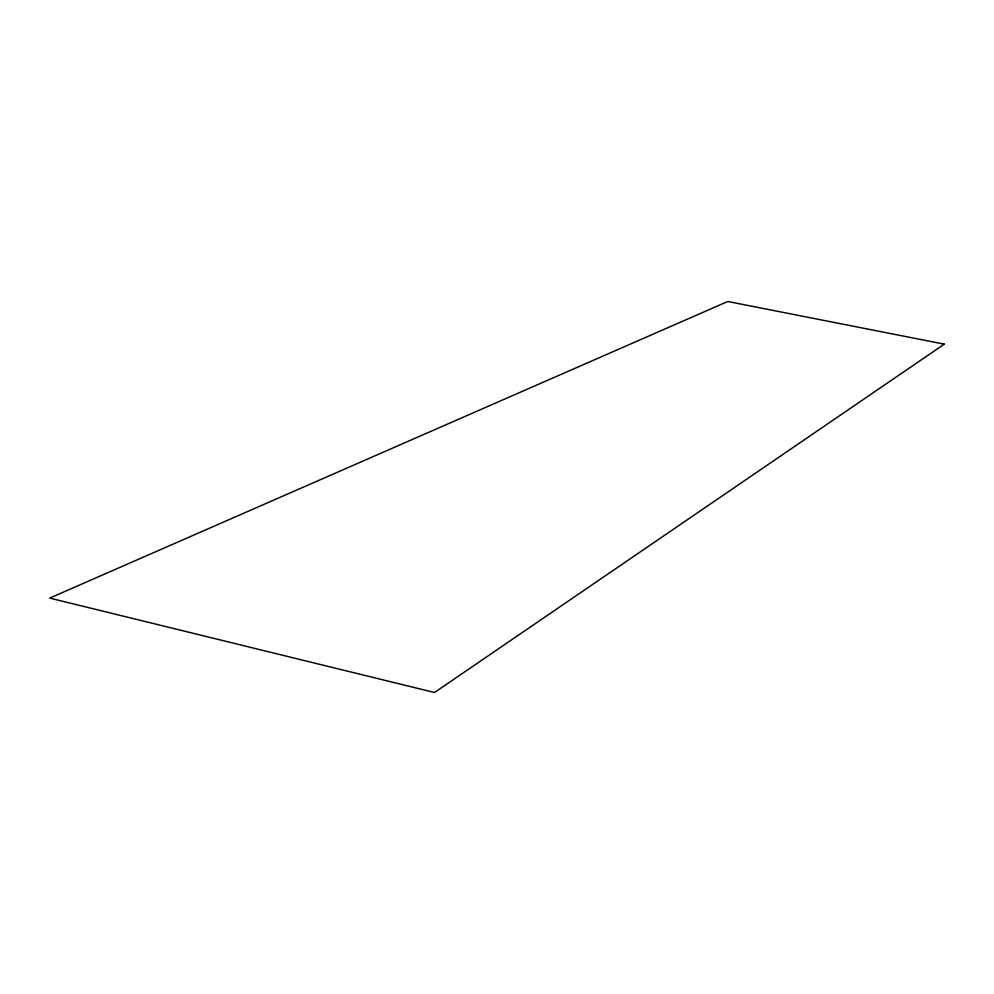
<?xml version="1.0" encoding="UTF-8"?>
<svg xmlns="http://www.w3.org/2000/svg" width="994" height="994" viewBox="0 0 994 994"><rect width="100%" height="100%" fill="white"/><g stroke="black" fill="none" stroke-linecap="round" stroke-linejoin="round"><path stroke-width="1.49" d="M944.3 344.148L434.515 692.507L49.7 598.102L727.77 301.493L944.3 344.148"/></g></svg>
